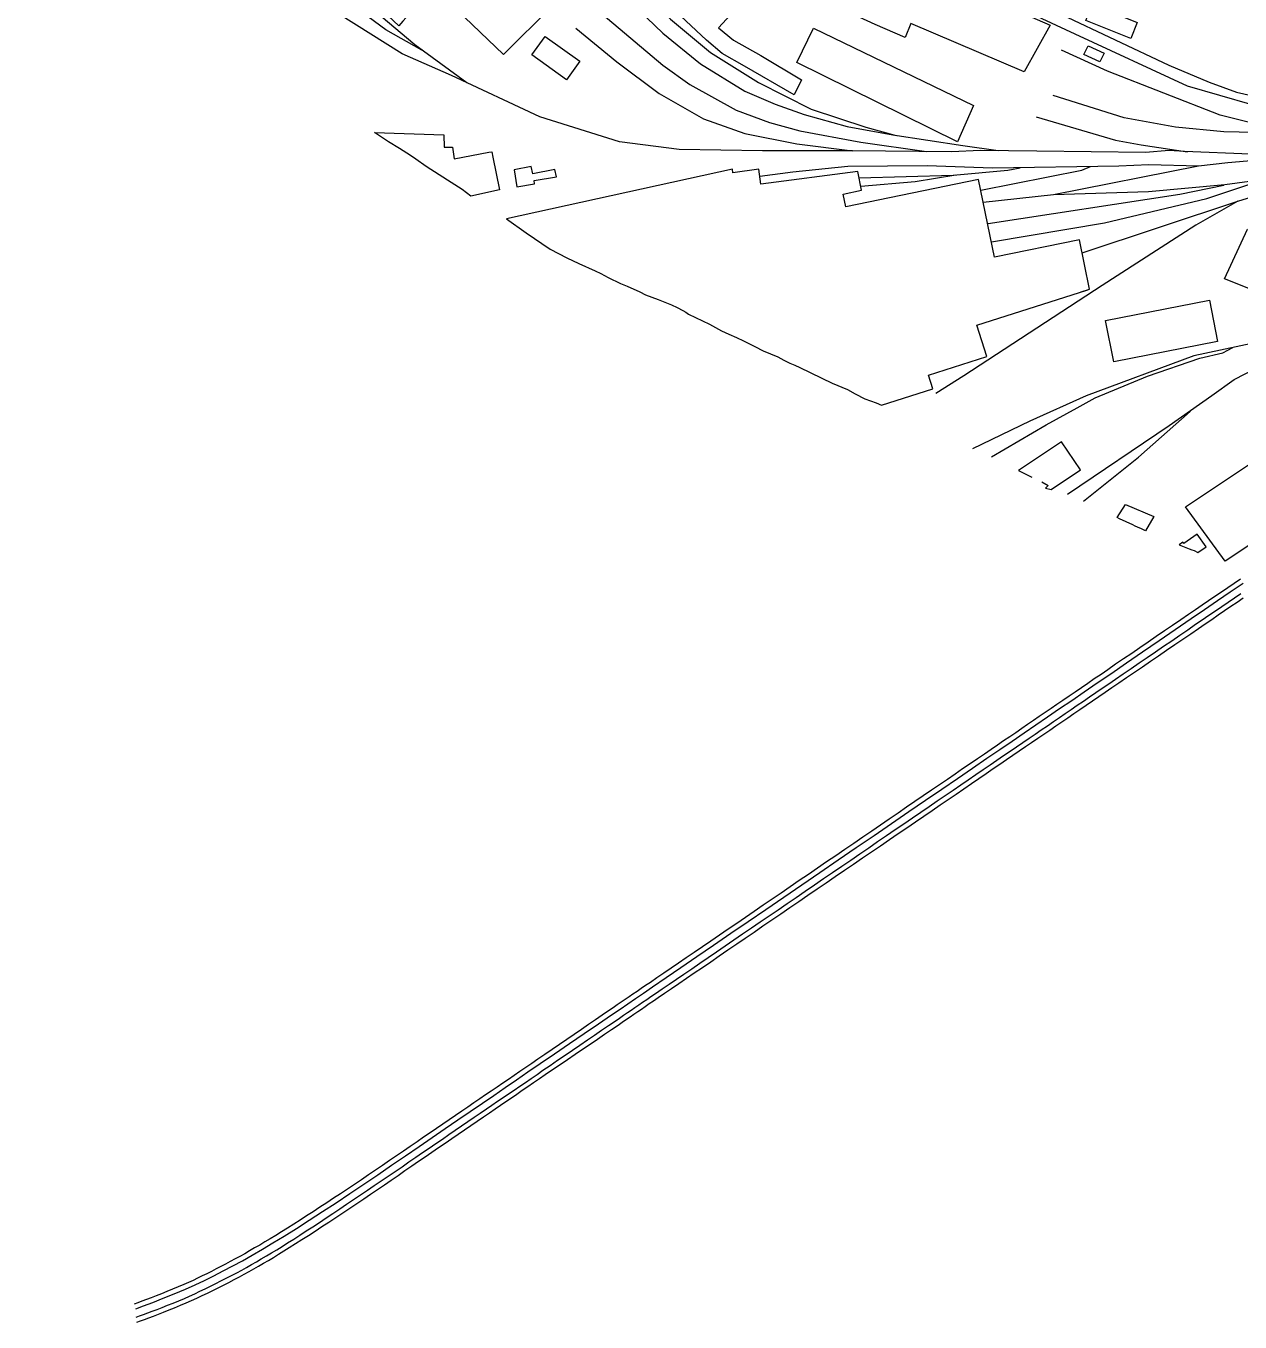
# Model space of a CAD drawing. Header units: metres. Extents: x 320405 to 332543, y 7395686 to 7410003.
# Drawn here: x 324647.2 to 325060.8, y 7397544.8 to 7397986.4 of the extents above; entities that cross this region are included whole.
import ezdxf

# ---------------------------------------------------------------- set-up
doc = ezdxf.new("R2010")
doc.units = ezdxf.units.M
doc.header["$LTSCALE"] = 10
doc.header["$MEASUREMENT"] = 0
doc.linetypes.add('CONTINUO', pattern=[0])
for name, color, linetype in [('Edificações', 30, 'Continuous'), ('Linha Férrea', 20, 'Continuous'), ('T-TRILHO', 20, 'CONTINUO')]:
    doc.layers.add(name, color=color, linetype=linetype)

# ---------------------------------------------------------------- blocks, each defined once
blk = doc.blocks.new('topografia ÁGUA BRANCA - LAPA_X')
at = {"layer": 'T-TRILHO', "ltscale": 5}
for points in [[(152418.04, 253641.16), (152415.87, 253639.67), (152413.71, 253638.19), (152411.55, 253636.7), (152409.37, 253635.21), (152407.18, 253633.7), (152404.96, 253632.18), (152402.7, 253630.63), (152400.4, 253629.05), (152397.7, 253627.2), (152394.96, 253625.32), (152392.19, 253623.42), (152389.41, 253621.51), (152386.61, 253619.59), (152383.81, 253617.67), (152381.04, 253615.77), (152378.28, 253613.88), (152375.57, 253612.02), (152372.91, 253610.19), (152370.59, 253608.59), (152368.32, 253607.04), (152366.11, 253605.52), (152363.94, 253604.03), (152361.81, 253602.56), (152359.71, 253601.12), (152357.65, 253599.7), (152355.6, 253598.3), (152353.58, 253596.91), (152351.57, 253595.52), (152349.58, 253594.16), (152347.6, 253592.8), (152345.61, 253591.43), (152343.6, 253590.06), (152341.58, 253588.67), (152339.53, 253587.26), (152337.45, 253585.83), (152335.33, 253584.38), (152333.16, 253582.89), (152330.94, 253581.37), (152328.52, 253579.71), (152326.05, 253578.01), (152323.51, 253576.27), (152320.93, 253574.5), (152318.3, 253572.69), (152315.61, 253570.85), (152312.88, 253568.98), (152310.11, 253567.07), (152307.29, 253565.14), (152304.44, 253563.18), (152301.52, 253561.18), (152298.56, 253559.15), (152295.58, 253557.1), (152292.56, 253555.03), (152289.53, 253552.95), (152286.47, 253550.85), (152283.4, 253548.74), (152280.32, 253546.63), (152277.23, 253544.51), (152274.13, 253542.38), (152271.03, 253540.25), (152267.93, 253538.13), (152264.84, 253536.01), (152261.75, 253533.89), (152258.69, 253531.79), (152255.64, 253529.7), (152252.62, 253527.62), (152249.62, 253525.57), (152246.65, 253523.53), (152243.72, 253521.53), (152240.76, 253519.49), (152237.84, 253517.49), (152234.99, 253515.53), (152232.19, 253513.62), (152229.47, 253511.75), (152226.83, 253509.94), (152224.27, 253508.19), (152221.82, 253506.51), (152219.47, 253504.9), (152217.24, 253503.37), (152215.63, 253502.27), (152214.13, 253501.23), (152212.7, 253500.26), (152211.33, 253499.32), (152209.99, 253498.4), (152208.67, 253497.49), (152207.33, 253496.57), (152205.97, 253495.64), (152204.54, 253494.66), (152203.04, 253493.63), (152200.84, 253492.12), (152198.56, 253490.55), (152196.2, 253488.93), (152193.79, 253487.28), (152191.33, 253485.59), (152188.85, 253483.89), (152186.35, 253482.18), (152183.86, 253480.46), (152181.38, 253478.76), (152178.93, 253477.08), (152176.87, 253475.66), (152174.84, 253474.27), (152172.84, 253472.9), (152170.87, 253471.55), (152168.92, 253470.21), (152166.99, 253468.88), (152165.06, 253467.55), (152163.13, 253466.23), (152161.19, 253464.91), (152159.25, 253463.57), (152157.2, 253462.16), (152155.13, 253460.75), (152153.04, 253459.31), (152150.93, 253457.87), (152148.8, 253456.41), (152146.65, 253454.94), (152144.49, 253453.46), (152142.3, 253451.96), (152140.09, 253450.45), (152137.85, 253448.92), (152135.53, 253447.32), (152133.19, 253445.71), (152130.84, 253444.09), (152128.47, 253442.46), (152126.09, 253440.83), (152123.7, 253439.2), (152121.32, 253437.58), (152118.93, 253435.95), (152116.55, 253434.34), (152114.18, 253432.74), (152111.81, 253431.16), (152109.46, 253429.59), (152107.13, 253428.05), (152104.82, 253426.53), (152102.54, 253425.03), (152100.29, 253423.57), (152098.07, 253422.14), (152095.9, 253420.75), (152093.76, 253419.4), (152091.68, 253418.09), (152089.77, 253416.91), (152087.91, 253415.78), (152086.1, 253414.69), (152084.32, 253413.63), (152082.58, 253412.62), (152080.87, 253411.63), (152079.2, 253410.68), (152077.55, 253409.76), (152075.92, 253408.86), (152074.31, 253407.99), (152072.7, 253407.12), (152071.09, 253406.27), (152069.5, 253405.44), (152067.92, 253404.63), (152066.34, 253403.84), (152064.76, 253403.06), (152063.19, 253402.3), (152061.61, 253401.56), (152060.03, 253400.82), (152058.44, 253400.11), (152056.52, 253399.29), (152054.61, 253398.49), (152052.72, 253397.72), (152050.87, 253396.98), (152049.08, 253396.26), (152047.37, 253395.59), (152045.75, 253394.96), (152044.23, 253394.39), (152042.84, 253393.87), (152041.59, 253393.41)], [(152042.16, 253391.84), (152044.81, 253392.82), (152047.97, 253394.04), (152051.49, 253395.43), (152055.25, 253396.96), (152059.11, 253398.58), (152062.32, 253400.04), (152065.51, 253401.56), (152068.7, 253403.13), (152071.92, 253404.78), (152075.16, 253406.51), (152078.42, 253408.29), (152081.77, 253410.18), (152085.23, 253412.19), (152088.83, 253414.34), (152092.6, 253416.66), (152096.8, 253419.31), (152101.18, 253422.12), (152105.7, 253425.06), (152110.32, 253428.11), (152115.02, 253431.24), (152119.74, 253434.43), (152124.48, 253437.66), (152129.21, 253440.9), (152133.91, 253444.13), (152138.56, 253447.34), (152143.03, 253450.4), (152147.41, 253453.41), (152151.72, 253456.37), (152155.95, 253459.27), (152160.1, 253462.13), (152163.96, 253464.78), (152167.79, 253467.42), (152171.66, 253470.08), (152175.61, 253472.79), (152179.7, 253475.6), (152184.68, 253479.01), (152189.73, 253482.47), (152194.73, 253485.89), (152199.56, 253489.19), (152204.08, 253492.29), (152206.96, 253494.27), (152209.6, 253496.08), (152212.19, 253497.86), (152214.93, 253499.74), (152217.98, 253501.85), (152222.58, 253505), (152227.61, 253508.46), (152233.01, 253512.17), (152238.7, 253516.08), (152244.61, 253520.14), (152250.51, 253524.18), (152256.53, 253528.3), (152262.63, 253532.49), (152268.79, 253536.71), (152274.97, 253540.95), (152281.15, 253545.18), (152287.29, 253549.4), (152293.37, 253553.57), (152299.36, 253557.68), (152305.22, 253561.7), (152310.9, 253565.59), (152316.4, 253569.37), (152321.72, 253573.02), (152326.84, 253576.54), (152331.75, 253579.91), (152336.13, 253582.92), (152340.34, 253585.8), (152344.42, 253588.6), (152348.43, 253591.35), (152352.41, 253594.08), (152356.48, 253596.88), (152360.62, 253599.72), (152364.88, 253602.64), (152369.29, 253605.67), (152373.89, 253608.83), (152379.26, 253612.52), (152384.77, 253616.31), (152390.34, 253620.13), (152395.88, 253623.93), (152401.29, 253627.64), (152405.84, 253630.76), (152410.25, 253633.78), (152414.59, 253636.75), (152418.92, 253639.72)], [(152042.25, 253388.97), (152043.43, 253389.39), (152044.75, 253389.87), (152046.2, 253390.41), (152047.76, 253391), (152049.41, 253391.64), (152051.16, 253392.32), (152052.97, 253393.04), (152054.84, 253393.8), (152056.75, 253394.59), (152058.68, 253395.41), (152060.44, 253396.2), (152062.2, 253397.01), (152063.98, 253397.84), (152065.76, 253398.7), (152067.55, 253399.57), (152069.35, 253400.46), (152071.14, 253401.37), (152072.94, 253402.29), (152074.73, 253403.24), (152076.52, 253404.19), (152078.18, 253405.09), (152079.84, 253406.01), (152081.5, 253406.95), (152083.18, 253407.91), (152084.87, 253408.9), (152086.59, 253409.91), (152088.33, 253410.97), (152090.11, 253412.05), (152091.93, 253413.18), (152093.8, 253414.35), (152095.88, 253415.68), (152098, 253417.05), (152100.18, 253418.46), (152102.39, 253419.91), (152104.63, 253421.39), (152106.91, 253422.89), (152109.22, 253424.43), (152111.55, 253425.99), (152113.89, 253427.56), (152116.25, 253429.16), (152118.6, 253430.75), (152120.96, 253432.35), (152123.32, 253433.96), (152125.69, 253435.57), (152128.05, 253437.19), (152130.41, 253438.81), (152132.76, 253440.42), (152135.11, 253442.03), (152137.44, 253443.64), (152139.76, 253445.23), (152142.02, 253446.79), (152144.26, 253448.33), (152146.48, 253449.85), (152148.69, 253451.37), (152150.87, 253452.87), (152153.03, 253454.35), (152155.17, 253455.82), (152157.29, 253457.28), (152159.38, 253458.72), (152161.45, 253460.14), (152163.36, 253461.45), (152165.25, 253462.74), (152167.14, 253464.03), (152169.02, 253465.32), (152170.91, 253466.61), (152172.81, 253467.91), (152174.73, 253469.23), (152176.69, 253470.57), (152178.68, 253471.93), (152180.71, 253473.33), (152183.19, 253475.03), (152185.71, 253476.76), (152188.24, 253478.5), (152190.78, 253480.24), (152193.31, 253481.98), (152195.82, 253483.7), (152198.27, 253485.39), (152200.67, 253487.04), (152203, 253488.63), (152205.23, 253490.17), (152206.7, 253491.17), (152208.09, 253492.13), (152209.42, 253493.04), (152210.72, 253493.92), (152212, 253494.8), (152213.29, 253495.68), (152214.61, 253496.59), (152216, 253497.53), (152217.46, 253498.54), (152219.03, 253499.61), (152221.27, 253501.15), (152223.63, 253502.76), (152226.1, 253504.46), (152228.67, 253506.22), (152231.33, 253508.05), (152234.07, 253509.93), (152236.89, 253511.87), (152239.78, 253513.85), (152242.72, 253515.86), (152245.71, 253517.91), (152248.65, 253519.93), (152251.62, 253521.97), (152254.63, 253524.03), (152257.66, 253526.11), (152260.71, 253528.21), (152263.78, 253530.31), (152266.86, 253532.43), (152269.96, 253534.55), (152273.06, 253536.68), (152276.16, 253538.81), (152279.26, 253540.94), (152282.36, 253543.06), (152285.44, 253545.17), (152288.51, 253547.28), (152291.57, 253549.37), (152294.6, 253551.45), (152297.62, 253553.52), (152300.6, 253555.56), (152303.55, 253557.59), (152306.47, 253559.59), (152309.31, 253561.53), (152312.1, 253563.45), (152314.86, 253565.34), (152317.57, 253567.2), (152320.24, 253569.03), (152322.87, 253570.83), (152325.45, 253572.6), (152327.98, 253574.34), (152330.47, 253576.05), (152332.91, 253577.72), (152335.2, 253579.3), (152337.45, 253580.84), (152339.66, 253582.36), (152341.84, 253583.85), (152343.98, 253585.32), (152346.1, 253586.77), (152348.19, 253588.21), (152350.27, 253589.64), (152352.34, 253591.05), (152354.39, 253592.47), (152356.42, 253593.85), (152358.44, 253595.24), (152360.48, 253596.64), (152362.53, 253598.05), (152364.61, 253599.47), (152366.71, 253600.91), (152368.85, 253602.38), (152371.03, 253603.87), (152373.26, 253605.4), (152375.54, 253606.97), (152378.18, 253608.78), (152380.87, 253610.63), (152383.6, 253612.51), (152386.35, 253614.4), (152389.12, 253616.3), (152391.89, 253618.21), (152394.65, 253620.11), (152397.4, 253621.99), (152400.11, 253623.86), (152402.79, 253625.7), (152405.07, 253627.26), (152407.31, 253628.79), (152409.51, 253630.3), (152411.69, 253631.79), (152413.85, 253633.27), (152416, 253634.74), (152418.15, 253636.21)], [(152042.53, 253387.31), (152043.74, 253387.74), (152045.08, 253388.23), (152046.56, 253388.78), (152048.15, 253389.38), (152049.84, 253390.03), (152051.62, 253390.73), (152053.47, 253391.46), (152055.37, 253392.23), (152057.32, 253393.04), (152059.3, 253393.87), (152061.09, 253394.68), (152062.9, 253395.51), (152064.71, 253396.36), (152066.53, 253397.23), (152068.36, 253398.12), (152070.18, 253399.02), (152072, 253399.94), (152073.82, 253400.88), (152075.64, 253401.83), (152077.44, 253402.79), (152079.07, 253403.68), (152080.69, 253404.57), (152082.32, 253405.49), (152083.96, 253406.43), (152085.62, 253407.4), (152087.29, 253408.4), (152089, 253409.43), (152090.75, 253410.5), (152092.55, 253411.62), (152094.4, 253412.78), (152096.52, 253414.13), (152098.69, 253415.52), (152100.92, 253416.96), (152103.19, 253418.44), (152105.49, 253419.95), (152107.83, 253421.48), (152110.19, 253423.05), (152112.57, 253424.64), (152114.97, 253426.24), (152117.38, 253427.86), (152119.72, 253429.45), (152122.07, 253431.04), (152124.41, 253432.64), (152126.75, 253434.25), (152129.09, 253435.85), (152131.42, 253437.46), (152133.75, 253439.06), (152136.06, 253440.66), (152138.37, 253442.25), (152140.66, 253443.84), (152142.93, 253445.4), (152145.19, 253446.95), (152147.43, 253448.48), (152149.66, 253450.01), (152151.86, 253451.52), (152154.04, 253453.01), (152156.2, 253454.49), (152158.33, 253455.96), (152160.44, 253457.4), (152162.52, 253458.83), (152164.4, 253460.13), (152166.27, 253461.41), (152168.12, 253462.68), (152169.97, 253463.95), (152171.82, 253465.23), (152173.69, 253466.52), (152175.59, 253467.82), (152177.51, 253469.14), (152179.48, 253470.49), (152181.49, 253471.87), (152183.99, 253473.58), (152186.52, 253475.31), (152189.08, 253477.07), (152191.65, 253478.82), (152194.21, 253480.57), (152196.74, 253482.3), (152199.23, 253484), (152201.65, 253485.66), (152204, 253487.27), (152206.26, 253488.81), (152207.72, 253489.82), (152209.09, 253490.76), (152210.41, 253491.66), (152211.68, 253492.54), (152212.94, 253493.4), (152214.21, 253494.28), (152215.51, 253495.17), (152216.87, 253496.11), (152218.32, 253497.1), (152219.87, 253498.17), (152222.11, 253499.71), (152224.47, 253501.33), (152226.95, 253503.02), (152229.53, 253504.79), (152232.2, 253506.62), (152234.95, 253508.51), (152237.78, 253510.45), (152240.68, 253512.44), (152243.63, 253514.46), (152246.63, 253516.52), (152249.57, 253518.54), (152252.55, 253520.58), (152255.55, 253522.65), (152258.58, 253524.73), (152261.63, 253526.82), (152264.7, 253528.93), (152267.79, 253531.05), (152270.88, 253533.17), (152273.98, 253535.3), (152277.09, 253537.43), (152280.19, 253539.55), (152283.29, 253541.68), (152286.38, 253543.79), (152289.46, 253545.9), (152292.52, 253548), (152295.56, 253550.08), (152298.58, 253552.15), (152301.57, 253554.2), (152304.53, 253556.22), (152307.45, 253558.23), (152310.3, 253560.18), (152313.11, 253562.1), (152315.87, 253564), (152318.59, 253565.87), (152321.27, 253567.71), (152323.9, 253569.51), (152326.49, 253571.29), (152329.02, 253573.03), (152331.51, 253574.74), (152333.95, 253576.41), (152336.22, 253577.97), (152338.45, 253579.5), (152340.63, 253581), (152342.78, 253582.47), (152344.9, 253583.92), (152346.99, 253585.36), (152349.06, 253586.78), (152351.12, 253588.19), (152353.17, 253589.59), (152355.21, 253591), (152357.25, 253592.4), (152359.3, 253593.8), (152361.36, 253595.22), (152363.44, 253596.65), (152365.55, 253598.09), (152367.68, 253599.56), (152369.85, 253601.04), (152372.06, 253602.56), (152374.31, 253604.11), (152376.62, 253605.69), (152379.26, 253607.5), (152381.95, 253609.35), (152384.67, 253611.21), (152387.42, 253613.1), (152390.17, 253614.99), (152392.94, 253616.88), (152395.69, 253618.77), (152398.42, 253620.64), (152401.12, 253622.5), (152403.77, 253624.32), (152406.04, 253625.87), (152408.26, 253627.4), (152410.45, 253628.9), (152412.61, 253630.38), (152414.75, 253631.85), (152416.89, 253633.32), (152419.03, 253634.79)]]:
    blk.add_lwpolyline(points, dxfattribs=at)

msp = doc.modelspace()

# ---------------------------------------------------------------- linework, layer by layer
at = {"layer": 'Edificações'}
for points in [[(324710.35, 7398046.44), (324737.84, 7398075.42), (324796.69, 7398019.28), (324799.7, 7398016.28), (324801, 7398017.62), (324826.29, 7397993.04), (324809.9, 7397976.63), (324786.07, 7397999.67), (324775.59, 7397988.04), (324774.16, 7397986.46)], [(324894.75, 7398014.1), (324901.28, 7398028.15), (324996.13, 7397986.72), (324987.28, 7397970.8), (324948.68, 7397987.19), (324946.77, 7397982.43), (324936.46, 7397986.87), (324925.59, 7397991.94), (324928.87, 7397998.27)], [(324849.05, 7398009.75), (324859.82, 7398021.21), (324889.84, 7397993), (324883.16, 7397985.78), (324888.25, 7397981.61), (324897.57, 7397976.39), (324911.41, 7397968), (324908.94, 7397962.99), (324891.96, 7397972.71), (324884.33, 7397976.99), (324879.06, 7397981.54)], [(325010.53, 7397993.74), (325025.8, 7397987.58), (325023.59, 7397982.12), (325008.32, 7397988.28)], [(324909.83, 7397973.94), (324915.46, 7397985.69), (324970.05, 7397959.25), (324964.5, 7397946.98)], [(324819.5, 7397976.54), (324824.01, 7397982.84), (324835.86, 7397974.37), (324831.35, 7397968.06)], [(325007.57, 7397976.66), (325009.08, 7397979.62), (325014.54, 7397977.15), (325013.03, 7397974.19)], [(324804.82, 7397943.36), (324805.87, 7397943.55), (324806.21, 7397941.74), (324808.5, 7397930.55), (324798.75, 7397928.41), (324795.81, 7397930.63), (324790.81, 7397933.9), (324783.5, 7397938.52), (324779.95, 7397941.01), (324778.18, 7397942.32), (324774.46, 7397944.61), (324770.74, 7397946.91), (324766.92, 7397949.43), (324765.93, 7397950.09), (324789.59, 7397949.32), (324789.61, 7397945.14), (324792.46, 7397945.15), (324793.01, 7397941.16)], [(324813.45, 7397937.37), (324814.38, 7397931.57), (324820.44, 7397932.65), (324820.29, 7397933.71), (324827.89, 7397934.96), (324827.34, 7397937.45), (324819.81, 7397935.97), (324819.31, 7397938.52)], [(325063.36, 7397917.16), (325081.22, 7397909.19), (325074.93, 7397892.54), (325055.54, 7397900.27)], [(325015.02, 7397886.06), (325050.43, 7397893.01), (325053.18, 7397878.9), (325017.77, 7397871.95)], [(325078.65, 7397846.91), (325091.08, 7397827.39), (325055.78, 7397804.04), (325042.24, 7397822.6)]]:
    msp.add_lwpolyline(points, close=True, dxfattribs=at)
for points in [[(325006.71, 7397895.81), (325009.54, 7397896.72), (325006.08, 7397913.55), (324977.15, 7397907.6), (324971.71, 7397934.1), (324926.51, 7397924.81), (324925.62, 7397929.14), (324931.88, 7397930.42), (324930.57, 7397936.83), (324897.58, 7397932.5), (324896.91, 7397937.63), (324888.06, 7397936.32), (324887.91, 7397937.66), (324810.88, 7397920.68), (324817.55, 7397915.96), (324825.79, 7397910.41), (324831.43, 7397907.41), (324835.56, 7397905.45), (324841.05, 7397902.98), (324843.06, 7397902.05), (324845.57, 7397900.7), (324849.71, 7397898.71), (324852.04, 7397897.78), (324856.31, 7397895.83), (324858.26, 7397894.82), (324860.44, 7397894.03), (324862.62, 7397893.24), (324864.88, 7397892.32), (324867.14, 7397891.4), (324869.07, 7397890.45), (324870.99, 7397889.5), (324871.94, 7397888.87), (324872.88, 7397888.24), (324880.09, 7397884.8), (324882.14, 7397883.65), (324884.18, 7397882.51), (324886.69, 7397881.36), (324889.2, 7397880.22), (324891.63, 7397879.09), (324895.51, 7397877.2), (324898.34, 7397875.77), (324900.85, 7397874.69), (324903.35, 7397873.62), (324905.41, 7397872.59), (324907.48, 7397871.55), (324909.14, 7397870.78), (324910.8, 7397870.01), (324921.8, 7397864.72), (324927.07, 7397862.53), (324929.69, 7397861.11), (324933.01, 7397859.38), (324936.89, 7397857.99), (324938.65, 7397857.15), (324956.18, 7397862.75), (324954.69, 7397867.42), (324974.51, 7397873.75), (324971.1, 7397884.46), (325008.64, 7397896.43), (325009.54, 7397896.72)], [(324993.27, 7397831.04), (324995.46, 7397829.85), (324994.56, 7397828.9), (324996.42, 7397828.44), (325006.43, 7397835.13), (325000, 7397844.76), (324985.35, 7397834.97), (324989.9, 7397832.65)], [(325018.93, 7397818.9), (325021.78, 7397823.4), (325031.44, 7397819.23), (325028.63, 7397814.39), (325027.18, 7397815.04), (325025.92, 7397815.6), (325025.09, 7397816.03), (325024.27, 7397816.46), (325021.99, 7397817.48), (325019.71, 7397818.51), (325018.93, 7397818.9)], [(325046.46, 7397807.03), (325049.22, 7397808.96), (325046.19, 7397813.27), (325041.61, 7397810.06), (325041.27, 7397810.56), (325040.11, 7397809.64), (325043.43, 7397808.2), (325044.33, 7397807.94), (325045.22, 7397807.69), (325046.46, 7397807.03)]]:
    msp.add_lwpolyline(points, dxfattribs=at)
at = {"layer": 'Linha Férrea', "flags": 128}
for points in [[(324797.4, 7397967.07), (324779.66, 7397979.93), (324766.02, 7397991.48), (324746.03, 7398010.64), (324726.4, 7398029.59), (324709.13, 7398046.21), (324677.07, 7398076.49), (324651.55, 7398102.8)], [(324782.07, 7397978.19), (324769.81, 7397985.09), (324757.78, 7397993.97), (324726.42, 7398022.75), (324702.4, 7398046.11), (324688.38, 7398059.28), (324663.56, 7398082.82), (324647.16, 7398098.32)], [(324856.47, 7398068.47), (324868.26, 7398057.91), (324881.85, 7398047.71), (324895.31, 7398039.82), (324935.97, 7398020.07), (325000, 7397990.28), (325036.52, 7397973.05), (325050.29, 7397967.28), (325059.6, 7397963.89), (325089.05, 7397957.12)], [(325115.7, 7397948.55), (325086.99, 7397953.17), (325042.9, 7397965.9), (325004.59, 7397983.56), (324933.98, 7398016.49), (324902.6, 7398031.03)], [(324840.44, 7398013.46), (324866.79, 7397988.71), (324880.36, 7397977.34), (324896.73, 7397967.09), (324914.71, 7397958.11), (324933.37, 7397951.9), (324943.68, 7397949.08)], [(324837.08, 7398009.95), (324864.14, 7397983.97), (324877.04, 7397973.5), (324892.07, 7397964.15), (324902.48, 7397959.78), (324912.28, 7397956.25), (324926.94, 7397952.13), (324942.48, 7397949.26), (324966.31, 7397945.71), (324978.38, 7397943.93)], [(325064.24, 7397942.7), (325041.85, 7397943.6), (325036.69, 7397943.92), (325028.55, 7397943.32), (324991.57, 7397943.74), (324972.28, 7397944.02), (324962.65, 7397943.47), (324928.8, 7397943.89), (324898.11, 7397943.86), (324869.76, 7397944.28), (324849.41, 7397946.91), (324822.28, 7397955.49), (324792.13, 7397969.52), (324775.3, 7397976.95), (324754.02, 7397990.34)], [(324841.63, 7397992.06), (324864.2, 7397973.1), (324873.35, 7397966.43), (324889.19, 7397957.75), (324900.48, 7397953.46), (324910.8, 7397950.66), (324931.65, 7397946.76), (324953.99, 7397943.58)], [(324834.52, 7397985.66), (324848.52, 7397974.17), (324862.88, 7397963.42), (324878.06, 7397954.75), (324892.13, 7397949.77), (324909.81, 7397946.24), (324928.8, 7397943.89)], [(325081.65, 7397949.73), (325066.77, 7397952.88), (325054.01, 7397955.99), (325015.63, 7397971.03), (325000, 7397978.2)], [(325098.09, 7397949.25), (325091.81, 7397949.5), (325055.33, 7397950.31), (325038.87, 7397951.95), (325021.38, 7397955.08), (324997.16, 7397962.74)], [(324991.33, 7397955.4), (325018.33, 7397947.53), (325027.16, 7397945.87), (325042.91, 7397943.56)], [(325138.58, 7397946.14), (325106.57, 7397944.09), (325056.64, 7397939.75), (325046.64, 7397938.61), (324997.2, 7397928.87)], [(325164.03, 7397938.41), (325145.77, 7397940.79), (325125.74, 7397940.87), (325111.11, 7397939.77), (325055.67, 7397932.3), (325029.67, 7397929.92), (324997.2, 7397928.87), (324973.31, 7397926.3)], [(325046.64, 7397938.61), (325029.72, 7397939.1), (325019.56, 7397938.67), (324976.46, 7397937.93), (324954.18, 7397938.73), (324927.23, 7397938.53), (324908.41, 7397936.6), (324897.25, 7397935.06)], [(324931.02, 7397934.65), (324963.03, 7397935.56), (324981.75, 7397937.31), (324985.92, 7397938.09)], [(324972.45, 7397930.49), (325006.95, 7397937.23), (325009.9, 7397938.5)], [(325006.99, 7397909.13), (325060.06, 7397926.72), (325083.09, 7397933.84), (325093.97, 7397937.46)], [(324931.59, 7397931.87), (324950.11, 7397933.46), (324963.94, 7397935.65)], [(324974.94, 7397919.1), (325040.35, 7397929.14), (325055.28, 7397932.21)], [(324976.15, 7397912.87), (325014.64, 7397919.36), (325049.54, 7397927.63), (325068.89, 7397934.08)], [(325060.06, 7397926.72), (325045.77, 7397918.57), (325013.82, 7397897.92), (324966.7, 7397867.21), (324957.11, 7397861.19)], [(325122, 7397890.35), (325045.01, 7397874.03), (325008.43, 7397860.4), (324989.2, 7397851.79), (324969.61, 7397842.34)], [(325002.01, 7397826.91), (325036.63, 7397850.28), (325051.19, 7397860.48), (325058.77, 7397865.96), (325066.58, 7397869.96), (325075.77, 7397874.49), (325091.95, 7397880.54), (325119, 7397889.71)], [(324976.1, 7397839.63), (324994.71, 7397850.5), (325005.28, 7397856.24), (325011.49, 7397859.66), (325029.27, 7397867.1), (325047.13, 7397873.2), (325055, 7397875.04), (325058.39, 7397876.87)], [(325007.53, 7397824.5), (325026.26, 7397839.5), (325043.83, 7397855.01)]]:
    msp.add_lwpolyline(points, dxfattribs=at)

# ---------------------------------------------------------------- block references
at = {"rotation": 359.8966389496373}
msp.add_blockref('topografia ÁGUA BRANCA - LAPA_X', (172185.59, 7144432.18), dxfattribs=at)

doc.saveas('drawing.dxf')
